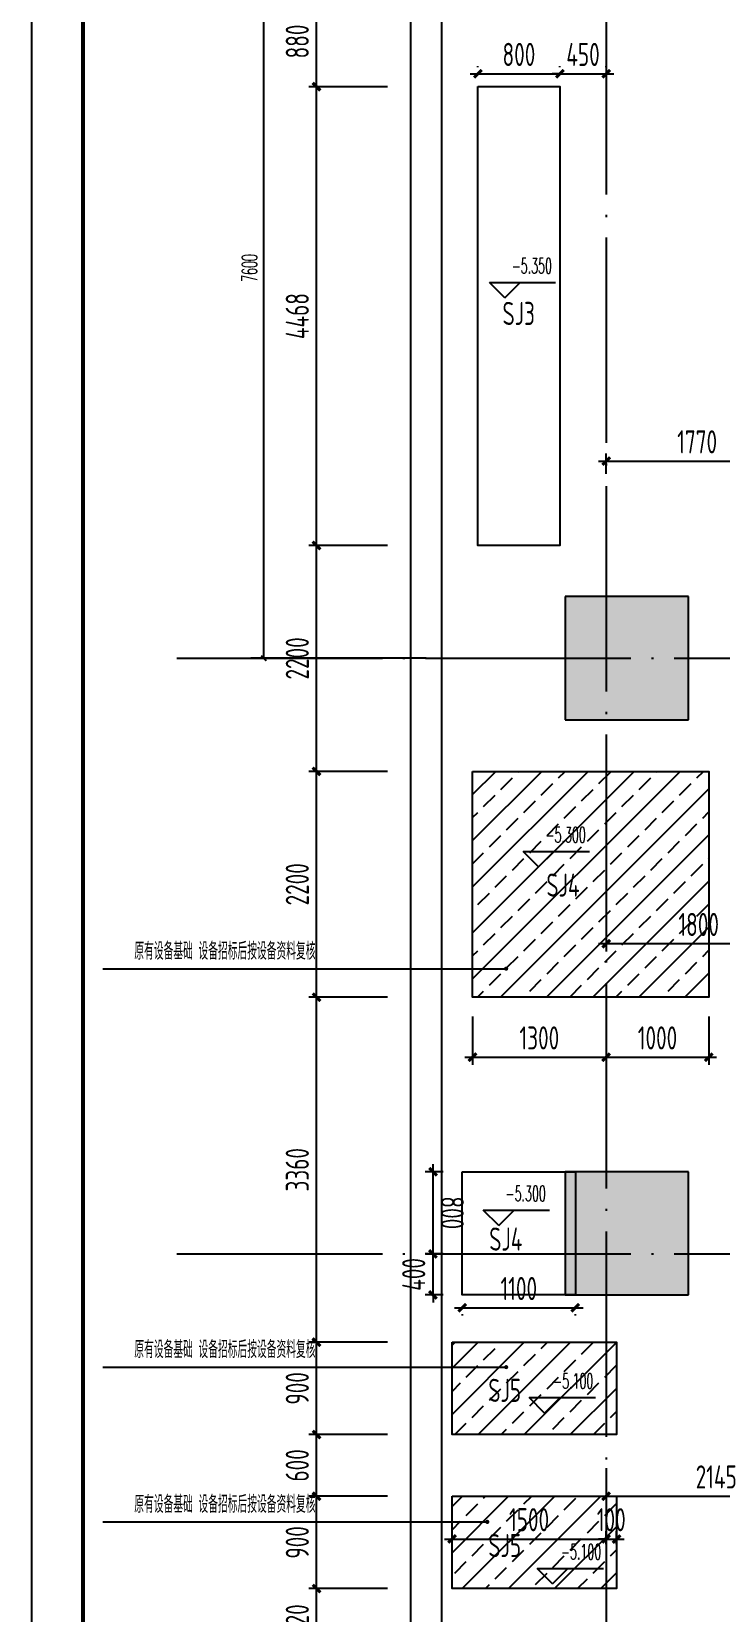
# Model space of a CAD drawing. Extents: x 917265 to 982035, y 334257 to 376307.
# Drawn here: x 952335 to 959039, y 351027 to 366421 of the extents above; entities that cross this region are included whole.
import ezdxf
from ezdxf.enums import TextEntityAlignment as Align

# ---------------------------------------------------------------- set-up
doc = ezdxf.new("R2010")
doc.units = 0
doc.header["$LTSCALE"] = 1000
doc.linetypes.add('DOTE', pattern=[2.42, 2, -0.2, 0.02, -0.2])
for name, color, linetype in [('ACS_COM', 7, 'Continuous'), ('C_BLOCK_', 7, 'Continuous'), ('COLUMN', 9, 'Continuous'), ('DIM_ELEV', 3, 'Continuous'), ('DIM_SYMB', 3, 'Continuous'), ('DOTE', 1, 'Continuous'), ('PUB_DIM', 3, 'Continuous'), ('PUB_HATCH', 8, 'Continuous'), ('PUB_TEXT', 7, 'Continuous'), ('PUB_TITLE', 4, 'Continuous'), ('WALL', 255, 'Continuous'), ('设备基础及留洞', 7, 'Continuous')]:
    doc.layers.add(name, color=color, linetype=linetype)
doc.styles.add('_TCH_DIM', font='SIMPLEX.shx', dxfattribs={"width": 0.75, "bigfont": 'GBCBIG.shx'})
doc.styles.add('_TCH_DIM_T3', font='SIMPLEX.shx', dxfattribs={"width": 0.529412, "bigfont": 'GBCBIG.shx'})
doc.styles.add('BZTK_仿宋GB2312', font='SIMFANG_0.TTF', dxfattribs={"width": 0.75})
doc.styles.add('TSSD_DIMENSION_T3', font='Tssdeng.shx', dxfattribs={"width": 0.7, "bigfont": 'hztxt.shx'})
doc.styles.add('TSSD_Rein', font='Tssdeng.shx', dxfattribs={"width": 0.7, "bigfont": 'hztxt.shx'})
doc.dimstyles.new('_TCH_ARCH&&50', dxfattribs={"dimtxt": 148.75, "dimasz": 50, "dimexe": 125, "dimexo": 150, "dimgap": 63.125, "dimtad": 1, "dimdec": 0, "dimzin": 0, "dimdsep": 46, "dimtxsty": '_TCH_DIM_T3', "dimblk": 'ARCHTICK', "dimcen": 0.09, "dimclrt": 7, "dimazin": 2, "dimtfac": 1, "dimtdec": 0, "dimtix": 1, "dimtmove": 2, "dimatfit": 3, "dimfxl": 1, "dimtolj": 1, "dimtzin": 0, "dimarcsym": 0})
doc.dimstyles.new('TSSD_150_150$TCH&&50', dxfattribs={"dimtxt": 225, "dimasz": 75, "dimexe": 75, "dimexo": 187.5, "dimgap": 75, "dimtad": 1, "dimdec": 0, "dimzin": 0, "dimdsep": 46, "dimtxsty": 'TSSD_DIMENSION_T3', "dimblk": 'ARCHTICK', "dimcen": 0, "dimdle": 75, "dimclrt": 7, "dimadec": 0, "dimazin": 0, "dimtfac": 1, "dimtdec": 0, "dimtix": 1, "dimtmove": 2, "dimatfit": 3, "dimfxl": 1, "dimtolj": 1, "dimtzin": 0, "dimarcsym": 0})

# ---------------------------------------------------------------- blocks, each defined once
blk = doc.blocks.new('_ArchTick')
at = {"color": 0, "linetype": 'ByBlock', "const_width": 0.4}
blk.add_lwpolyline([(-0.5, -0.5), (0.5, 0.5)], dxfattribs=at)
blk = doc.blocks.new('*D87')
at = {"layer": 'Defpoints', "color": 0, "transparency": 16777216}
for p in [(2791, 8856), (3891, 8856), (3891, 8731)]:
    blk.add_point(p, dxfattribs=at)
at = {"layer": '设备基础及留洞', "color": 0, "lineweight": -2, "transparency": 16777216}
for p, q in [((2716, 8731), (3966, 8731)), ((2791, 8669), (2791, 8656)), ((3891, 8669), (3891, 8656))]:
    blk.add_line(p, q, dxfattribs=at)
at = {"layer": '设备基础及留洞', "color": 0, "lineweight": -2, "transparency": 16777216, "xscale": 75, "yscale": 75, "zscale": 75, "rotation": 180}
blk.add_blockref('_ArchTick', (2791, 8731), dxfattribs=at)
at = {"layer": '设备基础及留洞', "color": 0, "lineweight": -2, "transparency": 16777216, "xscale": 75, "yscale": 75, "zscale": 75}
blk.add_blockref('_ArchTick', (3891, 8731), dxfattribs=at)
at = {"layer": '设备基础及留洞', "color": 7, "transparency": 16777216, "insert": (3341, 8918), "char_height": 225, "attachment_point": 5, "style": 'TSSD_DIMENSION_T3'}
blk.add_mtext('\\A1;1100', dxfattribs=at)
blk = doc.blocks.new('*D101')
at = {"layer": 'Defpoints', "color": 0, "transparency": 16777216}
for p in [(2506, 10056), (2791, 10056), (2791, 9256)]:
    blk.add_point(p, dxfattribs=at)
at = {"layer": '设备基础及留洞', "color": 0, "lineweight": -2, "transparency": 16777216}
for p, q in [((2604, 10056), (2431, 10056)), ((2506, 9181), (2506, 10131)), ((2604, 9256), (2431, 9256))]:
    blk.add_line(p, q, dxfattribs=at)
at = {"layer": '设备基础及留洞', "color": 0, "lineweight": -2, "transparency": 16777216, "xscale": 75, "yscale": 75, "zscale": 75}
for p, rotation in [((2506, 10056), 90.00081204459886), ((2506, 9256), 270.0008120445988)]:
    blk.add_blockref('_ArchTick', p, dxfattribs=dict(at, rotation=rotation))
at = {"layer": '设备基础及留洞', "color": 7, "transparency": 16777216, "insert": (2693, 9656), "char_height": 225, "attachment_point": 5, "rotation": 270.0008, "style": 'TSSD_DIMENSION_T3'}
blk.add_mtext('\\A1;800', dxfattribs=at)
blk = doc.blocks.new('*D102')
at = {"layer": 'Defpoints', "color": 0, "transparency": 16777216}
for p in [(2506, 9256), (2791, 9256), (2791, 8856)]:
    blk.add_point(p, dxfattribs=at)
at = {"layer": '设备基础及留洞', "color": 0, "lineweight": -2, "transparency": 16777216}
for p, q in [((2604, 9256), (2431, 9256)), ((2506, 9256), (2506, 9331)), ((2506, 8856), (2506, 9256)), ((2604, 8856), (2431, 8856)), ((2506, 8856), (2506, 8781))]:
    blk.add_line(p, q, dxfattribs=at)
at = {"layer": '设备基础及留洞', "color": 0, "lineweight": -2, "transparency": 16777216, "xscale": 75, "yscale": 75, "zscale": 75}
for p, rotation in [((2506, 9256), 269.9983734942032), ((2506, 8856), 89.99837349420315)]:
    blk.add_blockref('_ArchTick', p, dxfattribs=dict(at, rotation=rotation))
at = {"layer": '设备基础及留洞', "color": 7, "transparency": 16777216, "insert": (2318, 9056), "char_height": 225, "attachment_point": 5, "rotation": 89.9984, "style": 'TSSD_DIMENSION_T3'}
blk.add_mtext('\\A1;400', dxfattribs=at)
blk = doc.blocks.new('*D117')
at = {"layer": 'Defpoints', "color": 0, "transparency": 16777216}
for p in [(4190, 7356), (6335, 7356), (6335, 6896)]:
    blk.add_point(p, dxfattribs=at)
at = {"layer": '设备基础及留洞', "color": 0, "lineweight": -2, "transparency": 16777216}
for p, q in [((4190, 7169), (4190, 6821)), ((6335, 7169), (6335, 6821)), ((4115, 6896), (6410, 6896))]:
    blk.add_line(p, q, dxfattribs=at)
at = {"layer": '设备基础及留洞', "color": 0, "lineweight": -2, "transparency": 16777216, "xscale": 75, "yscale": 75, "zscale": 75, "rotation": 180}
blk.add_blockref('_ArchTick', (4190, 6896), dxfattribs=at)
at = {"layer": '设备基础及留洞', "color": 0, "lineweight": -2, "transparency": 16777216, "xscale": 75, "yscale": 75, "zscale": 75}
blk.add_blockref('_ArchTick', (6335, 6896), dxfattribs=at)
at = {"layer": '设备基础及留洞', "color": 7, "transparency": 16777216, "insert": (5263, 7084), "char_height": 225, "attachment_point": 5, "style": 'TSSD_DIMENSION_T3'}
blk.add_mtext('\\A1;2145', dxfattribs=at)
blk = doc.blocks.new('*D121')
at = {"layer": 'Defpoints', "color": 0, "transparency": 16777216}
for p in [(4292, 6479), (4191, 6242), (4292, 6242)]:
    blk.add_point(p, dxfattribs=at)
at = {"layer": '设备基础及留洞', "color": 0, "lineweight": -2, "transparency": 16777216}
for p, q in [((4191, 6479), (4116, 6479)), ((4191, 6429), (4191, 6554)), ((4191, 6479), (4292, 6479)), ((4292, 6429), (4292, 6554)), ((4292, 6479), (4367, 6479))]:
    blk.add_line(p, q, dxfattribs=at)
at = {"layer": '设备基础及留洞', "color": 0, "lineweight": -2, "transparency": 16777216, "xscale": 75, "yscale": 75, "zscale": 75}
blk.add_blockref('_ArchTick', (4191, 6479), dxfattribs=at)
at = {"layer": '设备基础及留洞', "color": 0, "lineweight": -2, "transparency": 16777216, "xscale": 75, "yscale": 75, "zscale": 75, "rotation": 180}
blk.add_blockref('_ArchTick', (4292, 6479), dxfattribs=at)
at = {"layer": '设备基础及留洞', "color": 7, "transparency": 16777216, "insert": (4241, 6667), "char_height": 225, "attachment_point": 5, "style": 'TSSD_DIMENSION_T3'}
blk.add_mtext('\\A1;100', dxfattribs=at)
blk = doc.blocks.new('*D122')
at = {"layer": 'Defpoints', "color": 0, "transparency": 16777216}
for p in [(4191, 6479), (2692, 6242), (4191, 6242)]:
    blk.add_point(p, dxfattribs=at)
at = {"layer": '设备基础及留洞', "color": 0, "lineweight": -2, "transparency": 16777216}
for p, q in [((2617, 6479), (4266, 6479)), ((2692, 6429), (2692, 6554)), ((4191, 6429), (4191, 6554))]:
    blk.add_line(p, q, dxfattribs=at)
at = {"layer": '设备基础及留洞', "color": 0, "lineweight": -2, "transparency": 16777216, "xscale": 75, "yscale": 75, "zscale": 75, "rotation": 180}
blk.add_blockref('_ArchTick', (2692, 6479), dxfattribs=at)
at = {"layer": '设备基础及留洞', "color": 0, "lineweight": -2, "transparency": 16777216, "xscale": 75, "yscale": 75, "zscale": 75}
blk.add_blockref('_ArchTick', (4191, 6479), dxfattribs=at)
at = {"layer": '设备基础及留洞', "color": 7, "transparency": 16777216, "insert": (3441, 6667), "char_height": 225, "attachment_point": 5, "style": 'TSSD_DIMENSION_T3'}
blk.add_mtext('\\A1;1500', dxfattribs=at)
blk = doc.blocks.new('*D125')
at = {"layer": 'Defpoints', "color": 0, "transparency": 16777216}
for p in [(4192, 12657), (5992, 12657), (5992, 12277)]:
    blk.add_point(p, dxfattribs=at)
at = {"layer": '设备基础及留洞', "color": 0, "lineweight": -2, "transparency": 16777216}
for p, q in [((4192, 12469), (4192, 12202)), ((5992, 12469), (5992, 12202)), ((4117, 12277), (6067, 12277))]:
    blk.add_line(p, q, dxfattribs=at)
at = {"layer": '设备基础及留洞', "color": 0, "lineweight": -2, "transparency": 16777216, "xscale": 75, "yscale": 75, "zscale": 75, "rotation": 180}
blk.add_blockref('_ArchTick', (4192, 12277), dxfattribs=at)
at = {"layer": '设备基础及留洞', "color": 0, "lineweight": -2, "transparency": 16777216, "xscale": 75, "yscale": 75, "zscale": 75}
blk.add_blockref('_ArchTick', (5992, 12277), dxfattribs=at)
at = {"layer": '设备基础及留洞', "color": 7, "transparency": 16777216, "insert": (5092, 12464), "char_height": 225, "attachment_point": 5, "style": 'TSSD_DIMENSION_T3'}
blk.add_mtext('\\A1;1800', dxfattribs=at)
blk = doc.blocks.new('*D127')
at = {"layer": 'Defpoints', "color": 0, "transparency": 16777216}
for p in [(4191, 11755), (5191, 11755), (5191, 11171)]:
    blk.add_point(p, dxfattribs=at)
at = {"layer": '设备基础及留洞', "color": 0, "lineweight": -2, "transparency": 16777216}
for p, q in [((4191, 11568), (4191, 11096)), ((5191, 11568), (5191, 11096)), ((4116, 11171), (5266, 11171))]:
    blk.add_line(p, q, dxfattribs=at)
at = {"layer": '设备基础及留洞', "color": 0, "lineweight": -2, "transparency": 16777216, "xscale": 75, "yscale": 75, "zscale": 75, "rotation": 180}
blk.add_blockref('_ArchTick', (4191, 11171), dxfattribs=at)
at = {"layer": '设备基础及留洞', "color": 0, "lineweight": -2, "transparency": 16777216, "xscale": 75, "yscale": 75, "zscale": 75}
blk.add_blockref('_ArchTick', (5191, 11171), dxfattribs=at)
at = {"layer": '设备基础及留洞', "color": 7, "transparency": 16777216, "insert": (4691, 11359), "char_height": 225, "attachment_point": 5, "style": 'TSSD_DIMENSION_T3'}
blk.add_mtext('\\A1;1000', dxfattribs=at)
blk = doc.blocks.new('*D128')
at = {"layer": 'Defpoints', "color": 0, "transparency": 16777216}
for p in [(2891, 11755), (4191, 11755), (4191, 11171)]:
    blk.add_point(p, dxfattribs=at)
at = {"layer": '设备基础及留洞', "color": 0, "lineweight": -2, "transparency": 16777216}
for p, q in [((2891, 11568), (2891, 11096)), ((4191, 11568), (4191, 11096)), ((2816, 11171), (4266, 11171))]:
    blk.add_line(p, q, dxfattribs=at)
at = {"layer": '设备基础及留洞', "color": 0, "lineweight": -2, "transparency": 16777216, "xscale": 75, "yscale": 75, "zscale": 75, "rotation": 180}
blk.add_blockref('_ArchTick', (2891, 11171), dxfattribs=at)
at = {"layer": '设备基础及留洞', "color": 0, "lineweight": -2, "transparency": 16777216, "xscale": 75, "yscale": 75, "zscale": 75}
blk.add_blockref('_ArchTick', (4191, 11171), dxfattribs=at)
at = {"layer": '设备基础及留洞', "color": 7, "transparency": 16777216, "insert": (3541, 11359), "char_height": 225, "attachment_point": 5, "style": 'TSSD_DIMENSION_T3'}
blk.add_mtext('\\A1;1300', dxfattribs=at)
blk = doc.blocks.new('*D129')
at = {"layer": 'Defpoints', "color": 0, "transparency": 16777216}
for p in [(4191, 20749), (3741, 20624), (4191, 20624)]:
    blk.add_point(p, dxfattribs=at)
at = {"layer": '设备基础及留洞', "color": 0, "lineweight": -2, "transparency": 16777216}
for p, q in [((3741, 20812), (3741, 20824)), ((4191, 20812), (4191, 20824)), ((3741, 20749), (3666, 20749)), ((3741, 20749), (4191, 20749)), ((4191, 20749), (4266, 20749))]:
    blk.add_line(p, q, dxfattribs=at)
at = {"layer": '设备基础及留洞', "color": 0, "lineweight": -2, "transparency": 16777216, "xscale": 75, "yscale": 75, "zscale": 75}
blk.add_blockref('_ArchTick', (3741, 20749), dxfattribs=at)
at = {"layer": '设备基础及留洞', "color": 0, "lineweight": -2, "transparency": 16777216, "xscale": 75, "yscale": 75, "zscale": 75, "rotation": 180}
blk.add_blockref('_ArchTick', (4191, 20749), dxfattribs=at)
at = {"layer": '设备基础及留洞', "color": 7, "transparency": 16777216, "insert": (3966, 20937), "char_height": 225, "attachment_point": 5, "style": 'TSSD_DIMENSION_T3'}
blk.add_mtext('\\A1;450', dxfattribs=at)
blk = doc.blocks.new('*D130')
at = {"layer": 'Defpoints', "color": 0, "transparency": 16777216}
for p in [(3741, 20749), (2942, 20624), (3741, 20624)]:
    blk.add_point(p, dxfattribs=at)
at = {"layer": '设备基础及留洞', "color": 0, "lineweight": -2, "transparency": 16777216}
for p, q in [((2942, 20812), (2942, 20824)), ((3741, 20812), (3741, 20824)), ((2867, 20749), (3816, 20749))]:
    blk.add_line(p, q, dxfattribs=at)
at = {"layer": '设备基础及留洞', "color": 0, "lineweight": -2, "transparency": 16777216, "xscale": 75, "yscale": 75, "zscale": 75, "rotation": 180}
blk.add_blockref('_ArchTick', (2942, 20749), dxfattribs=at)
at = {"layer": '设备基础及留洞', "color": 0, "lineweight": -2, "transparency": 16777216, "xscale": 75, "yscale": 75, "zscale": 75}
blk.add_blockref('_ArchTick', (3741, 20749), dxfattribs=at)
at = {"layer": '设备基础及留洞', "color": 7, "transparency": 16777216, "insert": (3342, 20937), "char_height": 225, "attachment_point": 5, "style": 'TSSD_DIMENSION_T3'}
blk.add_mtext('\\A1;800', dxfattribs=at)
blk = doc.blocks.new('*D131')
at = {"layer": 'Defpoints', "color": 0, "transparency": 16777216}
for p in [(5962, 16977), (4191, 16666), (5962, 16666)]:
    blk.add_point(p, dxfattribs=at)
at = {"layer": '设备基础及留洞', "color": 0, "lineweight": -2, "transparency": 16777216}
for p, q in [((4116, 16977), (6037, 16977)), ((4191, 16854), (4191, 17052)), ((5962, 16854), (5962, 17052))]:
    blk.add_line(p, q, dxfattribs=at)
at = {"layer": '设备基础及留洞', "color": 0, "lineweight": -2, "transparency": 16777216, "xscale": 75, "yscale": 75, "zscale": 75, "rotation": 180}
blk.add_blockref('_ArchTick', (4191, 16977), dxfattribs=at)
at = {"layer": '设备基础及留洞', "color": 0, "lineweight": -2, "transparency": 16777216, "xscale": 75, "yscale": 75, "zscale": 75}
blk.add_blockref('_ArchTick', (5962, 16977), dxfattribs=at)
at = {"layer": '设备基础及留洞', "color": 7, "transparency": 16777216, "insert": (5077, 17164), "char_height": 225, "attachment_point": 5, "style": 'TSSD_DIMENSION_T3'}
blk.add_mtext('\\A1;1770', dxfattribs=at)
blk = doc.blocks.new('*D151')
at = {"layer": 'Defpoints', "color": 0, "transparency": 16777216}
for p in [(1372, 5996), (2250, 5996), (2250, 5376)]:
    blk.add_point(p, dxfattribs=at)
at = {"layer": '设备基础及留洞', "color": 0, "lineweight": -2, "transparency": 16777216}
for p, q in [((1372, 5301), (1372, 6071)), ((2063, 5996), (1297, 5996)), ((2063, 5376), (1297, 5376))]:
    blk.add_line(p, q, dxfattribs=at)
at = {"layer": '设备基础及留洞', "color": 0, "lineweight": -2, "transparency": 16777216, "xscale": 75, "yscale": 75, "zscale": 75}
for p, rotation in [((1372, 5996), 90), ((1372, 5376), 270)]:
    blk.add_blockref('_ArchTick', p, dxfattribs=dict(at, rotation=rotation))
at = {"layer": '设备基础及留洞', "color": 7, "transparency": 16777216, "insert": (1185, 5686), "char_height": 225, "attachment_point": 5, "rotation": 90, "style": 'TSSD_DIMENSION_T3'}
blk.add_mtext('\\A1;620', dxfattribs=at)
blk = doc.blocks.new('*D152')
at = {"layer": 'Defpoints', "color": 0, "transparency": 16777216}
for p in [(1372, 6896), (2250, 6896), (2250, 5996)]:
    blk.add_point(p, dxfattribs=at)
at = {"layer": '设备基础及留洞', "color": 0, "lineweight": -2, "transparency": 16777216}
for p, q in [((1372, 5921), (1372, 6971)), ((2063, 6896), (1297, 6896)), ((2063, 5996), (1297, 5996))]:
    blk.add_line(p, q, dxfattribs=at)
at = {"layer": '设备基础及留洞', "color": 0, "lineweight": -2, "transparency": 16777216, "xscale": 75, "yscale": 75, "zscale": 75}
for p, rotation in [((1372, 6896), 90), ((1372, 5996), 270)]:
    blk.add_blockref('_ArchTick', p, dxfattribs=dict(at, rotation=rotation))
at = {"layer": '设备基础及留洞', "color": 7, "transparency": 16777216, "insert": (1185, 6446), "char_height": 225, "attachment_point": 5, "rotation": 90, "style": 'TSSD_DIMENSION_T3'}
blk.add_mtext('\\A1;900', dxfattribs=at)
blk = doc.blocks.new('*D153')
at = {"layer": 'Defpoints', "color": 0, "transparency": 16777216}
for p in [(1372, 7496), (2250, 7496), (2250, 6896)]:
    blk.add_point(p, dxfattribs=at)
at = {"layer": '设备基础及留洞', "color": 0, "lineweight": -2, "transparency": 16777216}
for p, q in [((1372, 6821), (1372, 7571)), ((2063, 7496), (1297, 7496)), ((2063, 6896), (1297, 6896))]:
    blk.add_line(p, q, dxfattribs=at)
at = {"layer": '设备基础及留洞', "color": 0, "lineweight": -2, "transparency": 16777216, "xscale": 75, "yscale": 75, "zscale": 75}
for p, rotation in [((1372, 7496), 90), ((1372, 6896), 270)]:
    blk.add_blockref('_ArchTick', p, dxfattribs=dict(at, rotation=rotation))
at = {"layer": '设备基础及留洞', "color": 7, "transparency": 16777216, "insert": (1185, 7196), "char_height": 225, "attachment_point": 5, "rotation": 90, "style": 'TSSD_DIMENSION_T3'}
blk.add_mtext('\\A1;600', dxfattribs=at)
blk = doc.blocks.new('*D154')
at = {"layer": 'Defpoints', "color": 0, "transparency": 16777216}
for p in [(1372, 8396), (2250, 8396), (2250, 7496)]:
    blk.add_point(p, dxfattribs=at)
at = {"layer": '设备基础及留洞', "color": 0, "lineweight": -2, "transparency": 16777216}
for p, q in [((1372, 7421), (1372, 8471)), ((2063, 8396), (1297, 8396)), ((2063, 7496), (1297, 7496))]:
    blk.add_line(p, q, dxfattribs=at)
at = {"layer": '设备基础及留洞', "color": 0, "lineweight": -2, "transparency": 16777216, "xscale": 75, "yscale": 75, "zscale": 75}
for p, rotation in [((1372, 8396), 90), ((1372, 7496), 270)]:
    blk.add_blockref('_ArchTick', p, dxfattribs=dict(at, rotation=rotation))
at = {"layer": '设备基础及留洞', "color": 7, "transparency": 16777216, "insert": (1185, 7946), "char_height": 225, "attachment_point": 5, "rotation": 90, "style": 'TSSD_DIMENSION_T3'}
blk.add_mtext('\\A1;900', dxfattribs=at)
blk = doc.blocks.new('*D155')
at = {"layer": 'Defpoints', "color": 0, "transparency": 16777216}
for p in [(1372, 11755), (2250, 11755), (2250, 8396)]:
    blk.add_point(p, dxfattribs=at)
at = {"layer": '设备基础及留洞', "color": 0, "lineweight": -2, "transparency": 16777216}
for p, q in [((2063, 11755), (1297, 11755)), ((1372, 8321), (1372, 11830)), ((2063, 8396), (1297, 8396))]:
    blk.add_line(p, q, dxfattribs=at)
at = {"layer": '设备基础及留洞', "color": 0, "lineweight": -2, "transparency": 16777216, "xscale": 75, "yscale": 75, "zscale": 75}
for p, rotation in [((1372, 11755), 90), ((1372, 8396), 270)]:
    blk.add_blockref('_ArchTick', p, dxfattribs=dict(at, rotation=rotation))
at = {"layer": '设备基础及留洞', "color": 7, "transparency": 16777216, "insert": (1185, 10075), "char_height": 225, "attachment_point": 5, "rotation": 90, "style": 'TSSD_DIMENSION_T3'}
blk.add_mtext('\\A1;3360', dxfattribs=at)
blk = doc.blocks.new('*D156')
at = {"layer": 'Defpoints', "color": 0, "transparency": 16777216}
for p in [(1372, 13955), (2250, 13955), (2250, 11755)]:
    blk.add_point(p, dxfattribs=at)
at = {"layer": '设备基础及留洞', "color": 0, "lineweight": -2, "transparency": 16777216}
for p, q in [((1372, 11680), (1372, 14030)), ((2063, 13955), (1297, 13955)), ((2063, 11755), (1297, 11755))]:
    blk.add_line(p, q, dxfattribs=at)
at = {"layer": '设备基础及留洞', "color": 0, "lineweight": -2, "transparency": 16777216, "xscale": 75, "yscale": 75, "zscale": 75}
for p, rotation in [((1372, 13955), 90), ((1372, 11755), 270)]:
    blk.add_blockref('_ArchTick', p, dxfattribs=dict(at, rotation=rotation))
at = {"layer": '设备基础及留洞', "color": 7, "transparency": 16777216, "insert": (1185, 12855), "char_height": 225, "attachment_point": 5, "rotation": 90, "style": 'TSSD_DIMENSION_T3'}
blk.add_mtext('\\A1;2200', dxfattribs=at)
blk = doc.blocks.new('*D157')
at = {"layer": 'Defpoints', "color": 0, "transparency": 16777216}
for p in [(1372, 16155), (2250, 16155), (2250, 13955)]:
    blk.add_point(p, dxfattribs=at)
at = {"layer": '设备基础及留洞', "color": 0, "lineweight": -2, "transparency": 16777216}
for p, q in [((1372, 13880), (1372, 16230)), ((2063, 16155), (1297, 16155)), ((2063, 13955), (1297, 13955))]:
    blk.add_line(p, q, dxfattribs=at)
at = {"layer": '设备基础及留洞', "color": 0, "lineweight": -2, "transparency": 16777216, "xscale": 75, "yscale": 75, "zscale": 75}
for p, rotation in [((1372, 16155), 90), ((1372, 13955), 270)]:
    blk.add_blockref('_ArchTick', p, dxfattribs=dict(at, rotation=rotation))
at = {"layer": '设备基础及留洞', "color": 7, "transparency": 16777216, "insert": (1185, 15055), "char_height": 225, "attachment_point": 5, "rotation": 90, "style": 'TSSD_DIMENSION_T3'}
blk.add_mtext('\\A1;2200', dxfattribs=at)
blk = doc.blocks.new('*D158')
at = {"layer": 'Defpoints', "color": 0, "transparency": 16777216}
for p in [(1372, 20623), (2250, 20623), (2250, 16155)]:
    blk.add_point(p, dxfattribs=at)
at = {"layer": '设备基础及留洞', "color": 0, "lineweight": -2, "transparency": 16777216}
for p, q in [((1372, 16080), (1372, 20698)), ((2063, 20623), (1297, 20623)), ((2063, 16155), (1297, 16155))]:
    blk.add_line(p, q, dxfattribs=at)
at = {"layer": '设备基础及留洞', "color": 0, "lineweight": -2, "transparency": 16777216, "xscale": 75, "yscale": 75, "zscale": 75}
for p, rotation in [((1372, 20623), 90), ((1372, 16155), 270)]:
    blk.add_blockref('_ArchTick', p, dxfattribs=dict(at, rotation=rotation))
at = {"layer": '设备基础及留洞', "color": 7, "transparency": 16777216, "insert": (1185, 18389), "char_height": 225, "attachment_point": 5, "rotation": 90, "style": 'TSSD_DIMENSION_T3'}
blk.add_mtext('\\A1;4468', dxfattribs=at)
blk = doc.blocks.new('*D159')
at = {"layer": 'Defpoints', "color": 0, "transparency": 16777216}
for p in [(1372, 21503), (2250, 21503), (2250, 20623)]:
    blk.add_point(p, dxfattribs=at)
at = {"layer": '设备基础及留洞', "color": 0, "lineweight": -2, "transparency": 16777216}
for p, q in [((1372, 20548), (1372, 21578)), ((2063, 21503), (1297, 21503)), ((2063, 20623), (1297, 20623))]:
    blk.add_line(p, q, dxfattribs=at)
at = {"layer": '设备基础及留洞', "color": 0, "lineweight": -2, "transparency": 16777216, "xscale": 75, "yscale": 75, "zscale": 75}
for p, rotation in [((1372, 21503), 90), ((1372, 20623), 270)]:
    blk.add_blockref('_ArchTick', p, dxfattribs=dict(at, rotation=rotation))
at = {"layer": '设备基础及留洞', "color": 7, "transparency": 16777216, "insert": (1185, 21063), "char_height": 225, "attachment_point": 5, "rotation": 90, "style": 'TSSD_DIMENSION_T3'}
blk.add_mtext('\\A1;880', dxfattribs=at)
blk = doc.blocks.new('标准图框_A1_横式')
at = {"color": 4}
blk.add_lwpolyline([(25, 10, 0.8, 0.8, 0), (831, 10, 0, 0, 0)], format="xyseb", dxfattribs=at)
at = {"color": 7}
blk.add_lwpolyline([(0, 0), (841, 0)], dxfattribs=at)
at = {"style": 'BZTK_仿宋GB2312', "width": 0.75}
for tag, height, p in [('工艺', 2.5, (17.55, 569)), ('总图', 2.5, (17.55, 557)), ('建筑', 2.5, (17.55, 545)), ('结构', 2.5, (17.55, 533)), ('水道', 2.5, (17.55, 521)), ('暖通', 2.5, (17.55, 509)), ('电气', 2.5, (17.55, 497)), ('电信', 2.5, (17.55, 485)), ('热机', 2.5, (17.55, 473)), ('自控', 2.5, (17.55, 461)), ('审定', 3, (781.22, 156.28)), ('总设计师', 3, (782, 148)), ('审核', 3, (782, 140)), ('标审', 3, (782, 132)), ('专业负责人', 3, (782, 124)), ('校核', 3, (782, 116)), ('设计', 3, (782, 108)), ('建筑物号', 3, (801, 69)), ('图名', 3, (801, 55)), ('图号', 3, (801, 41)), ('出图状态', 3, (782, 31)), ('设计阶段', 3, (819.5, 31)), ('版号', 3, (782, 25)), ('专业', 3, (819.5, 25)), ('比例', 3, (782, 19)), ('日期', 3, (819.5, 19)), ('张数', 3, (782, 13)), ('张号', 3, (819.5, 13))]:
    blk.add_attdef(tag, text='', height=height, dxfattribs=at).set_placement(p, align=Align.MIDDLE_CENTER)
at = {"style": 'BZTK_仿宋GB2312', "width": 0.75, "flags": 1}
for tag, p in [('审定签名位置_001', (811.75, 157.58)), ('总设计师签名位置_001', (811.75, 149.58)), ('审核签名位置_001', (811.75, 141.58)), ('标审签名位置_001', (811.75, 133.58)), ('专业负责人签名位置_001', (811.75, 125.58)), ('校核签名位置_001', (811.75, 117.58)), ('设计签名位置_001', (811.75, 109.58))]:
    blk.add_attdef(tag, text='', height=3, dxfattribs=at).set_placement(p, align=Align.TOP_LEFT)
at = {"style": 'BZTK_仿宋GB2312', "width": 0.75}
for tag, p in [('建设单位_001', (801, 98.5)), ('项目名称_001', (801, 84.5))]:
    blk.add_attdef(tag, text='', height=3, dxfattribs=at).set_placement(p, align=Align.TOP_LEFT)
blk = doc.blocks.new('A$C1E6212F9')
at = {"layer": 'C_BLOCK_'}
blk.add_blockref('标准图框_A1_横式', (0, 0), dxfattribs=at)
blk = doc.blocks.new('*D74')
at = {"layer": 'Defpoints', "color": 0, "transparency": 16777216}
for p in [(954594, 367919), (956327, 367919), (956327, 360319)]:
    blk.add_point(p, dxfattribs=at)
at = {"layer": 'PUB_DIM', "color": 0, "lineweight": -2, "transparency": 16777216}
for p, q in [((956177, 367919), (954469, 367919)), ((954594, 360319), (954594, 367919)), ((956177, 360319), (954469, 360319))]:
    blk.add_line(p, q, dxfattribs=at)
at = {"layer": 'PUB_DIM', "color": 0, "lineweight": -2, "transparency": 16777216, "xscale": 50, "yscale": 50, "zscale": 50}
for p, rotation in [((954594, 367919), 90), ((954594, 360319), 270)]:
    blk.add_blockref('_ArchTick', p, dxfattribs=dict(at, rotation=rotation))
at = {"layer": 'PUB_DIM', "color": 7, "transparency": 16777216, "insert": (954457, 364119), "char_height": 148.8, "attachment_point": 5, "rotation": 90, "style": '_TCH_DIM_T3'}
blk.add_mtext('\\A1;7600', dxfattribs=at)
blk = doc.blocks.new('A$C22CB425E')
at = {"layer": '设备基础及留洞'}
for points in [[(2941.3, 20623.4), (3741.3, 20623.4), (3741.3, 16155), (2941.3, 16155)], [(2891.3, 13955.1), (5191.3, 13955.1), (5191.3, 11755.1), (2891.3, 11755.1)], [(2791.3, 10056.4), (3891.3, 10056.4), (3891.3, 8856.4), (2791.3, 8856.4)], [(2691.5, 8395.6), (4291.5, 8395.6), (4291.5, 7496), (2691.5, 7496)], [(2691.5, 6896), (4291.5, 6896), (4291.5, 5996), (2691.5, 5996)]]:
    blk.add_lwpolyline(points, close=True, dxfattribs=at)
at = {"layer": '设备基础及留洞', "style": 'TSSD_Rein', "width": 0.7}
for s, p in [('SJ3', (3340.1, 18234.5)), ('SJ4', (3771.2, 12667.6)), ('SJ4', (3214.8, 9220.2)), ('SJ5', (3204, 7747)), ('SJ5', (3204, 6235.6))]:
    blk.add_text(s, height=225, dxfattribs=at).set_placement(p, align=Align.BOTTOM_CENTER)
at = {"layer": '设备基础及留洞'}
for p1, p2, distance, picture, middle in [((2250.3, 20623.4), (2250.3, 21503.5), 878.2, '*D159', (1184.7, 21063.4)), ((2941.7, 20624.4), (3741.3, 20624.4), 124.7, '*D130', (3341.5, 20936.6)), ((3741.3, 20624.4), (4191.3, 20624.4), 124.7, '*D129', (3966.3, 20936.6)), ((2250.3, 16155.4), (2250.3, 20623.4), 878.2, '*D158', (1184.7, 18389.4)), ((4191.3411, 16666.4997), (5961.8064, 16666.4997), 310.3338, '*D131', (5076.5738, 17164.3335)), ((2250.3, 13955.1), (2250.3, 16155.4), 878.2, '*D157', (1184.7, 15055.3)), ((2250.3, 11755.1), (2250.3, 13955.1), 878.2, '*D156', (1184.7, 12855.1)), ((4192.1, 12656.7), (5991.7, 12656.7), -380.2, '*D125', (5091.9, 12464)), ((2250.3324, 8395.5954), (2250.3324, 11755.1427), 878.1646, '*D155', (1184.6678, 10075.3691)), ((2891.3, 11755.1), (4191.3, 11755.1), -584.1, '*D128', (3541.3, 11358.6)), ((4191.3, 11755.1), (5191.3, 11755.1), -584.1, '*D127', (4691.3, 11358.6)), ((2791.3, 9256), (2791.3, 10056.4), 285.8, '*D101', (2693, 9656.2)), ((2791.3, 8856.4), (2791.3, 9256), 285.8, '*D102', (2318, 9056.3)), ((2791.3, 8856.4), (3891.3, 8856.4), -125.6, '*D87', (3341.3, 8918.3)), ((2250.3, 7496), (2250.3, 8395.6), 878.2, '*D154', (1184.7, 7945.8)), ((2250.3, 6895.6), (2250.3, 7496), 878.2, '*D153', (1184.7, 7195.8)), ((4190.2, 7356.2), (6334.9, 7356.2), -459.7, '*D117', (5262.5, 7083.9)), ((2250.3, 5996), (2250.3, 6895.6), 878.2, '*D152', (1184.7, 6445.8)), ((2691.5, 6241.5), (4191.3, 6241.5), 237.9, '*D122', (3441.4, 6666.9)), ((4191.3, 6241.5), (4291.5, 6241.5), 237.9, '*D121', (4241.4, 6666.9)), ((2250.3324, 5376.4641), (2250.3324, 5996.0001), 878.1646, '*D151', (1184.6678, 5686.2321))]:
    dim = blk.add_aligned_dim(p1=p1, p2=p2, distance=distance, dimstyle='TSSD_150_150$TCH&&50', dxfattribs=at)
    dim.commit()
    dim.dimension.update_dxf_attribs({"geometry": picture, "text_midpoint": middle})

msp = doc.modelspace()

# ---------------------------------------------------------------- hatches: boundary and pattern name
at = {"layer": 'ACS_COM', "ltscale": 3}
h = msp.add_hatch(dxfattribs=at)
h.set_pattern_fill('ANSI33', color=256, scale=100)
h.set_pattern_definition([(45, (0, 0), (-224.5064, 224.5064), []), (45, (224.5, 0), (-224.5064, 224.5064), [158.75, -79.375])])
h.paths.add_polyline_path([(956627.5, 359217.3), (958927.5, 359217.3), (958927.5, 357017.3), (956627.5, 357017.3)])
h.paths.add_polyline_path([(956427.7, 353657.7), (958027.7, 353657.7), (958027.7, 352758.2), (956427.7, 352758.2)])
h.paths.add_polyline_path([(956427.7, 352158.1), (958027.7, 352158.1), (958027.7, 351258.1), (956427.7, 351258.1)])
at = {"layer": 'PUB_HATCH'}
for points in [[(957527.5, 360918.5), (957527.5, 359718.5), (958727.5, 359718.5), (958727.5, 360918.5)], [(957527.5, 355318.5), (957527.5, 354118.5), (958727.5, 354118.5), (958727.5, 355318.5)]]:
    msp.add_hatch(color=256, dxfattribs=at).paths.add_polyline_path(points)

# ---------------------------------------------------------------- linework, layer by layer
at = {"layer": 'ACS_COM', "ltscale": 3}
for points in [[(956627.5, 359217.3), (958927.5, 359217.3), (958927.5, 357017.3), (956627.5, 357017.3)], [(956427.7, 353657.7), (958027.7, 353657.7), (958027.7, 352758.2), (956427.7, 352758.2)], [(956427.7, 352158.1), (958027.7, 352158.1), (958027.7, 351258.1), (956427.7, 351258.1)]]:
    msp.add_lwpolyline(points, close=True, dxfattribs=at)
at = {"layer": 'COLUMN'}
for p, q in [((957527.5, 360918.5), (957527.5, 359718.5)), ((958727.5, 360918.5), (957527.5, 360918.5)), ((958727.5, 359718.5), (958727.5, 360918.5)), ((957527.5, 359718.5), (958727.5, 359718.5)), ((957527.5, 355318.5), (957527.5, 354118.5)), ((958727.5, 355318.5), (957527.5, 355318.5)), ((958727.5, 354118.5), (958727.5, 355318.5)), ((957527.5, 354118.5), (958727.5, 354118.5))]:
    msp.add_line(p, q, dxfattribs=at)
at = {"layer": 'DIM_ELEV'}
for p, q in [((956940.6, 363828.8), (956790.6, 363978.8)), ((956790.6, 363978.8), (957435.6, 363978.8)), ((956940.6, 363828.8), (957090.6, 363978.8)), ((957270.2, 358286.7), (957120.2, 358436.7)), ((957120.2, 358436.7), (957765.2, 358436.7)), ((957270.2, 358286.7), (957420.2, 358436.7)), ((956881.2, 354794), (956731.2, 354944)), ((956731.2, 354944), (957376.2, 354944)), ((956881.2, 354794), (957031.2, 354944)), ((957328.8, 352968.1), (957178.8, 353118.1)), ((957178.8, 353118.1), (957823.8, 353118.1)), ((957328.8, 352968.1), (957478.8, 353118.1)), ((957405.3, 351305), (957255.3, 351455)), ((957255.3, 351455), (957900.3, 351455)), ((957405.3, 351305), (957555.3, 351455))]:
    msp.add_line(p, q, dxfattribs=at)
at = {"layer": 'DIM_SYMB', "const_width": 20}
for points in [[(956944, 357295.3, 1), (956964, 357295.3, 1)], [(956944, 353415.2, 1), (956964, 353415.2, 1)], [(956760.7, 351908.2, 1), (956780.7, 351908.2, 1)]]:
    msp.add_lwpolyline(points, format="xyb", close=True, dxfattribs=at)
at = {"layer": 'DIM_SYMB'}
for points in [[(953029.4, 357295.3), (955355.9, 357295.3), (956954, 357295.3)], [(953029.4, 353415.2), (955355.9, 353415.2), (956954, 353415.2)], [(953029.4, 351908.2), (955355.9, 351908.2), (956770.7, 351908.2)]]:
    msp.add_lwpolyline(points, dxfattribs=at)
at = {"layer": 'DOTE', "linetype": 'DOTE'}
msp.add_line((957927.5, 371675.7), (957927.5, 344678.4), dxfattribs=at)
for points in [[(953748.8, 360318.5), (979132.1, 360318.5)], [(953748.8, 354518.6), (979132.1, 354518.6)]]:
    msp.add_lwpolyline(points, dxfattribs=at)
at = {"layer": 'PUB_TITLE'}
msp.add_lwpolyline([(952335, 334256.5), (982035, 334256.5), (982035, 376306.5), (952335, 376306.5)], close=True, dxfattribs=at)
at = {"layer": 'WALL'}
for p, q in [((956027.5, 346118.6), (956027.5, 368118.6)), ((956327.5, 346418.6), (956327.5, 367918.6))]:
    msp.add_line(p, q, dxfattribs=at)

# ---------------------------------------------------------------- block references
at = {"layer": 'ACS_COM', "ltscale": 3}
msp.add_blockref('A$C22CB425E', (953736.1, 345262.1), dxfattribs=at)
at = {"layer": 'PUB_TEXT', "xscale": 50, "yscale": 50, "zscale": 50, "rotation": 270}
msp.add_blockref('A$C1E6212F9', (952335, 376306.5), dxfattribs=at)

# ---------------------------------------------------------------- texts
at = {"layer": 'PUB_TEXT', "color": 7, "style": '_TCH_DIM'}
for s, height, width, p in [('-5.350', 148.75, 0.529412, (957008.1, 364066.3)), ('-5.300', 148.75, 0.529412, (957337.7, 358524.2)), ('原有设备基础', 168.79, 0.75, (953334.6, 357382.8)), ('设备招标后按设备资料复核', 168.794, 0.75, (953958.8, 357382.8)), ('-5.300', 148.75, 0.529412, (956948.7, 355031.5)), ('原有设备基础', 168.79, 0.75, (953334.6, 353502.7)), ('设备招标后按设备资料复核', 168.794, 0.75, (953958.8, 353502.7)), ('-5.100', 148.75, 0.529412, (957411.3, 353205.6)), ('原有设备基础', 168.79, 0.75, (953334.6, 351995.7)), ('设备招标后按设备资料复核', 168.794, 0.75, (953958.8, 351995.7)), ('-5.100', 148.75, 0.529412, (957487.8, 351542.5))]:
    msp.add_text(s, height=height, dxfattribs=dict(at, width=width)).set_placement(p)

# ---------------------------------------------------------------- dimensions: what is measured, and where the dimension line sits
at = {"layer": 'PUB_DIM'}
dim = msp.add_aligned_dim(p1=(956327.5, 360318.5), p2=(956327.5, 367918.6), distance=1733.1, dimstyle='_TCH_ARCH&&50', dxfattribs=at)
dim.commit()
dim.dimension.update_dxf_attribs({"geometry": '*D74', "text_midpoint": (954456.8, 364118.5)})

doc.saveas('drawing.dxf')
